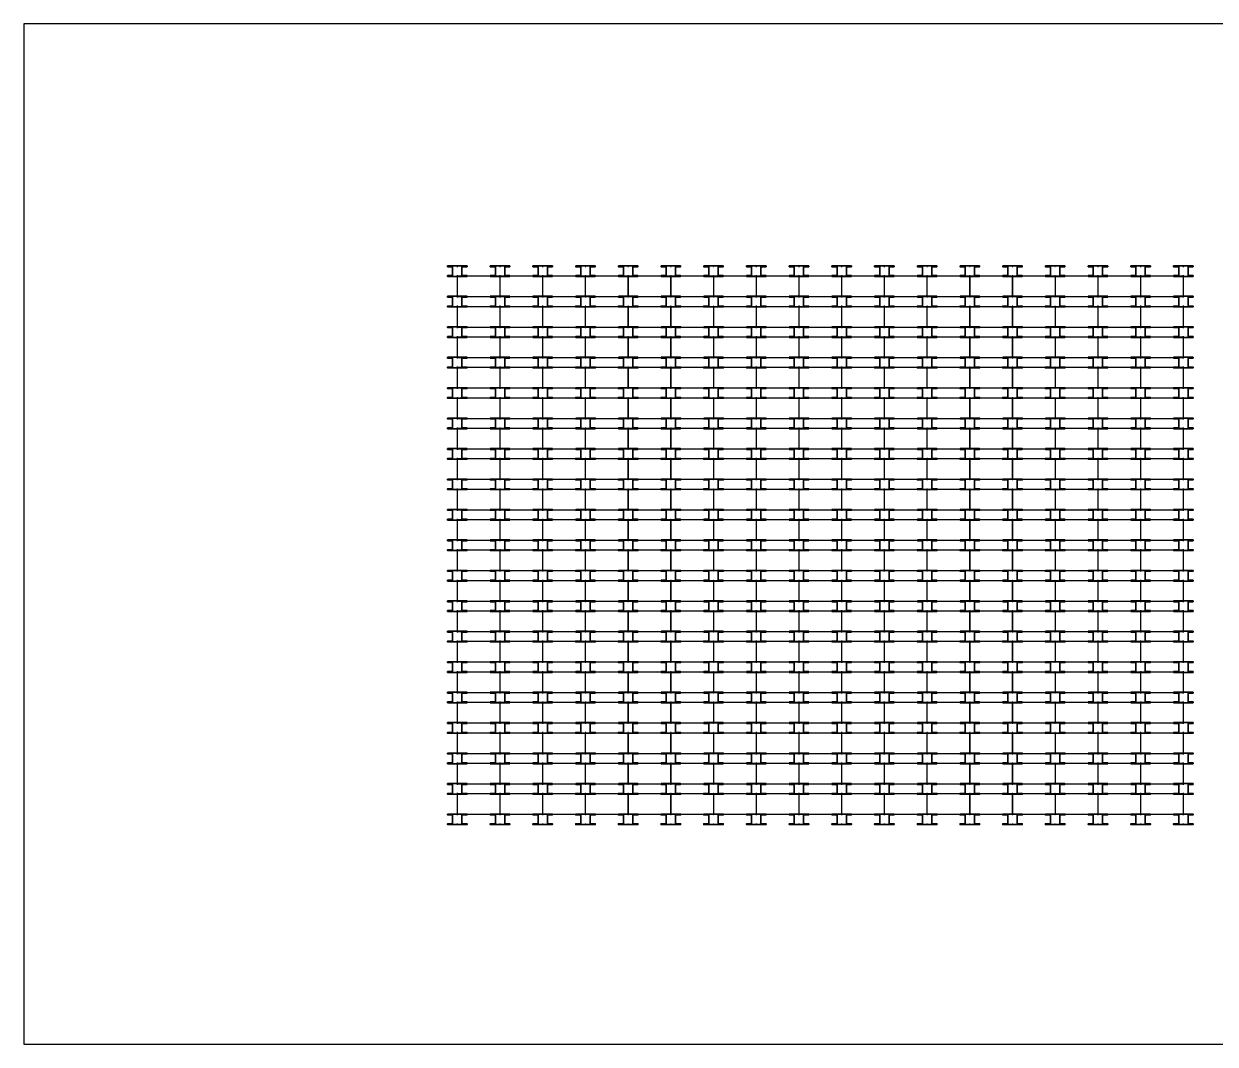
# Model space of a CAD drawing. Header units: inches. Extents: x 10029 to 14110, y 5718 to 7777.
# Drawn here: x 10029 to 12232, y 5718 to 7605 of the extents above; entities that cross this region are included whole.
import ezdxf

# ---------------------------------------------------------------- set-up
doc = ezdxf.new("R2010")
doc.units = ezdxf.units.IN
doc.header["$LTSCALE"] = 50
doc.header["$MEASUREMENT"] = 0
for name, color, linetype, lineweight in [('E-PANELS', 140, 'Continuous', 30), ('E2-ECOFEET', 254, 'Continuous', 35), ('E3-ECOFEET', 254, 'Continuous', 35)]:
    doc.layers.add(name, color=color, linetype=linetype, lineweight=lineweight)
doc.layers.add('IFI Perimeter', color=221, linetype='FENCE', plot=False)
doc.layers.get('E2-ECOFEET').off()
doc.styles.get("Standard").update_dxf_attribs({"font": 'arial.ttf'})
doc.linetypes.add('FENCE', pattern='A,0.5,-0.1,["X",Standard,S=0.1,R=0,X=-0.035,Y=-0.05],-0.1', length=0.7)

# ---------------------------------------------------------------- blocks, each defined once
blk = doc.blocks.new('sw 345w 10deg')
at = {"layer": 'E-PANELS'}
blk.add_lwpolyline([(0, 0), (78.45, 0), (78.45, -38.82), (0, -38.82)], close=True, dxfattribs=at)
blk = doc.blocks.new('EF3')
at = {"layer": 'E3-ECOFEET', "color": 5}
for points in [[(0, 0), (0, -1.5), (9.4, -1.5), (9.4, -18.1), (0, -18.1), (0, -19.6), (36, -19.6), (36, -18.1), (26.6, -18.1), (26.6, -1.5), (36, -1.5), (36, 0), (0, 0)], [(8.8, -8.1), (8.9, -8.1)]]:
    blk.add_lwpolyline(points, dxfattribs=at)
at = {"layer": 'E3-ECOFEET'}
for points in [[(17.2, -1), (17.8, -1), (17.8, -0.5)], [(17.2, -18.5), (17.8, -18.5), (17.8, -19)], [(18.2, -0.5), (18.2, -1), (18.8, -1)], [(18.2, -19), (18.2, -18.5), (18.8, -18.5)]]:
    blk.add_lwpolyline(points, dxfattribs=at)

msp = doc.modelspace()

# ---------------------------------------------------------------- linework, layer by layer
at = {"layer": 'IFI Perimeter'}
msp.add_lwpolyline([(14110.4, 7605.4), (10029.4, 7605.4), (10029.4, 5718.5), (14110.4, 5718.5)], close=True, dxfattribs=at)

# ---------------------------------------------------------------- block references
at = {"layer": 'E-PANELS'}
for p in [(10831, 7139.2), (10909.9, 7139.2), (10988.9, 7139.2), (11067.8, 7139.2), (11146.8, 7139.2), (11225.7, 7139.2), (11304.7, 7139.2), (11383.6, 7139.2), (11462.6, 7139.2), (11541.5, 7139.2), (11620.5, 7139.2), (11699.4, 7139.2), (11778.4, 7139.2), (11857.3, 7139.2), (11936.3, 7139.2), (12015.2, 7139.2), (12094.2, 7139.2), (10831, 7082.9), (10909.9, 7082.9), (10988.9, 7082.9), (11067.8, 7082.9), (11146.8, 7082.9), (11225.7, 7082.9), (11304.7, 7082.9), (11383.6, 7082.9), (11462.6, 7082.9), (11541.5, 7082.9), (11620.5, 7082.9), (11699.4, 7082.9), (11778.4, 7082.9), (11857.3, 7082.9), (11936.3, 7082.9), (12015.2, 7082.9), (12094.2, 7082.9), (10831, 7026.6), (10909.9, 7026.6), (10988.9, 7026.6), (11067.8, 7026.6), (11146.8, 7026.6), (11225.7, 7026.6), (11304.7, 7026.6), (11383.6, 7026.6), (11462.6, 7026.6), (11541.5, 7026.6), (11620.5, 7026.6), (11699.4, 7026.6), (11778.4, 7026.6), (11857.3, 7026.6), (11936.3, 7026.6), (12015.2, 7026.6), (12094.2, 7026.6), (10831, 6970.3), (10909.9, 6970.3), (10988.9, 6970.3), (11067.8, 6970.3), (11146.8, 6970.3), (11225.7, 6970.3), (11304.7, 6970.3), (11383.6, 6970.3), (11462.6, 6970.3), (11541.5, 6970.3), (11620.5, 6970.3), (11699.4, 6970.3), (11778.4, 6970.3), (11857.3, 6970.3), (11936.3, 6970.3), (12015.2, 6970.3), (12094.2, 6970.3), (10831, 6914), (10909.9, 6914), (10988.9, 6914), (11067.8, 6914), (11146.8, 6914), (11225.7, 6914), (11304.7, 6914), (11383.6, 6914), (11462.6, 6914), (11541.5, 6914), (11620.5, 6914), (11699.4, 6914), (11778.4, 6914), (11857.3, 6914), (11936.3, 6914), (12015.2, 6914), (12094.2, 6914), (10831, 6857.7), (10909.9, 6857.7), (10988.9, 6857.7), (11067.8, 6857.7), (11146.8, 6857.7), (11225.7, 6857.7), (11304.7, 6857.7), (11383.6, 6857.7), (11462.6, 6857.7), (11541.5, 6857.7), (11620.5, 6857.7), (11699.4, 6857.7), (11778.4, 6857.7), (11857.3, 6857.7), (11936.3, 6857.7), (12015.2, 6857.7), (12094.2, 6857.7), (10831, 6801.4), (10909.9, 6801.4), (10988.9, 6801.4), (11067.8, 6801.4), (11146.8, 6801.4), (11225.7, 6801.4), (11304.7, 6801.4), (11383.6, 6801.4), (11462.6, 6801.4), (11541.5, 6801.4), (11620.5, 6801.4), (11699.4, 6801.4), (11778.4, 6801.4), (11857.3, 6801.4), (11936.3, 6801.4), (12015.2, 6801.4), (12094.2, 6801.4), (10831, 6745), (10909.9, 6745), (10988.9, 6745), (11067.8, 6745), (11146.8, 6745), (11225.7, 6745), (11304.7, 6745), (11383.6, 6745), (11462.6, 6745), (11541.5, 6745), (11620.5, 6745), (11699.4, 6745), (11778.4, 6745), (11857.3, 6745), (11936.3, 6745), (12015.2, 6745), (12094.2, 6745), (10831, 6688.7), (10909.9, 6688.7), (10988.9, 6688.7), (11067.8, 6688.7), (11146.8, 6688.7), (11225.7, 6688.7), (11304.7, 6688.7), (11383.6, 6688.7), (11462.6, 6688.7), (11541.5, 6688.7), (11620.5, 6688.7), (11699.4, 6688.7), (11778.4, 6688.7), (11857.3, 6688.7), (11936.3, 6688.7), (12015.2, 6688.7), (12094.2, 6688.7), (10831, 6632.4), (10909.9, 6632.4), (10988.9, 6632.4), (11067.8, 6632.4), (11146.8, 6632.4), (11225.7, 6632.4), (11304.7, 6632.4), (11383.6, 6632.4), (11462.6, 6632.4), (11541.5, 6632.4), (11620.5, 6632.4), (11699.4, 6632.4), (11778.4, 6632.4), (11857.3, 6632.4), (11936.3, 6632.4), (12015.2, 6632.4), (12094.2, 6632.4), (10831, 6576.1), (10909.9, 6576.1), (10988.9, 6576.1), (11067.8, 6576.1), (11146.8, 6576.1), (11225.7, 6576.1), (11304.7, 6576.1), (11383.6, 6576.1), (11462.6, 6576.1), (11541.5, 6576.1), (11620.5, 6576.1), (11699.4, 6576.1), (11778.4, 6576.1), (11857.3, 6576.1), (11936.3, 6576.1), (12015.2, 6576.1), (12094.2, 6576.1), (10831, 6519.8), (10909.9, 6519.8), (10988.9, 6519.8), (11067.8, 6519.8), (11146.8, 6519.8), (11225.7, 6519.8), (11304.7, 6519.8), (11383.6, 6519.8), (11462.6, 6519.8), (11541.5, 6519.8), (11620.5, 6519.8), (11699.4, 6519.8), (11778.4, 6519.8), (11857.3, 6519.8), (11936.3, 6519.8), (12015.2, 6519.8), (12094.2, 6519.8), (10831, 6463.5), (10909.9, 6463.5), (10988.9, 6463.5), (11067.8, 6463.5), (11146.8, 6463.5), (11225.7, 6463.5), (11304.7, 6463.5), (11383.6, 6463.5), (11462.6, 6463.5), (11541.5, 6463.5), (11620.5, 6463.5), (11699.4, 6463.5), (11778.4, 6463.5), (11857.3, 6463.5), (11936.3, 6463.5), (12015.2, 6463.5), (12094.2, 6463.5), (10831, 6407.2), (10909.9, 6407.2), (10988.9, 6407.2), (11067.8, 6407.2), (11146.8, 6407.2), (11225.7, 6407.2), (11304.7, 6407.2), (11383.6, 6407.2), (11462.6, 6407.2), (11541.5, 6407.2), (11620.5, 6407.2), (11699.4, 6407.2), (11778.4, 6407.2), (11857.3, 6407.2), (11936.3, 6407.2), (12015.2, 6407.2), (12094.2, 6407.2), (10831, 6350.8), (10909.9, 6350.8), (10988.9, 6350.8), (11067.8, 6350.8), (11146.8, 6350.8), (11225.7, 6350.8), (11304.7, 6350.8), (11383.6, 6350.8), (11462.6, 6350.8), (11541.5, 6350.8), (11620.5, 6350.8), (11699.4, 6350.8), (11778.4, 6350.8), (11857.3, 6350.8), (11936.3, 6350.8), (12015.2, 6350.8), (12094.2, 6350.8), (10831, 6294.5), (10909.9, 6294.5), (10988.9, 6294.5), (11067.8, 6294.5), (11146.8, 6294.5), (11225.7, 6294.5), (11304.7, 6294.5), (11383.6, 6294.5), (11462.6, 6294.5), (11541.5, 6294.5), (11620.5, 6294.5), (11699.4, 6294.5), (11778.4, 6294.5), (11857.3, 6294.5), (11936.3, 6294.5), (12015.2, 6294.5), (12094.2, 6294.5), (10831, 6238.2), (10909.9, 6238.2), (10988.9, 6238.2), (11067.8, 6238.2), (11146.8, 6238.2), (11225.7, 6238.2), (11304.7, 6238.2), (11383.6, 6238.2), (11462.6, 6238.2), (11541.5, 6238.2), (11620.5, 6238.2), (11699.4, 6238.2), (11778.4, 6238.2), (11857.3, 6238.2), (11936.3, 6238.2), (12015.2, 6238.2), (12094.2, 6238.2), (10831, 6181.9), (10909.9, 6181.9), (10988.9, 6181.9), (11067.8, 6181.9), (11146.8, 6181.9), (11225.7, 6181.9), (11304.7, 6181.9), (11383.6, 6181.9), (11462.6, 6181.9), (11541.5, 6181.9), (11620.5, 6181.9), (11699.4, 6181.9), (11778.4, 6181.9), (11857.3, 6181.9), (11936.3, 6181.9), (12015.2, 6181.9), (12094.2, 6181.9)]:
    msp.add_blockref('sw 345w 10deg', p, dxfattribs=at)
at = {"layer": 'E2-ECOFEET'}
for p in [(10812.7, 7157.8), (10891.7, 7157.8), (10970.6, 7157.8), (11049.6, 7157.8), (11128.5, 7157.8), (11207.5, 7157.8), (11286.4, 7157.8), (11365.4, 7157.8), (11444.3, 7157.8), (11523.3, 7157.8), (11602.2, 7157.8), (11681.2, 7157.8), (11760.1, 7157.8), (11839.1, 7157.8), (11918, 7157.8), (11997, 7157.8), (12075.9, 7157.8), (12154.9, 7157.8), (10812.7, 7101.5), (10891.7, 7101.5), (10970.6, 7101.5), (11049.6, 7101.5), (11128.5, 7101.5), (11207.5, 7101.5), (11286.4, 7101.5), (11365.4, 7101.5), (11444.3, 7101.5), (11523.3, 7101.5), (11602.2, 7101.5), (11681.2, 7101.5), (11760.1, 7101.5), (11839.1, 7101.5), (11918, 7101.5), (11997, 7101.5), (12075.9, 7101.5), (12154.9, 7101.5), (10812.7, 7045.1), (10891.7, 7045.1), (10970.6, 7045.1), (11049.6, 7045.1), (11128.5, 7045.1), (11207.5, 7045.1), (11286.4, 7045.1), (11365.4, 7045.1), (11444.3, 7045.1), (11523.3, 7045.1), (11602.2, 7045.1), (11681.2, 7045.1), (11760.1, 7045.1), (11839.1, 7045.1), (11918, 7045.1), (11997, 7045.1), (12075.9, 7045.1), (12154.9, 7045.1), (10812.7, 6988.8), (10891.7, 6988.8), (10970.6, 6988.8), (11049.6, 6988.8), (11128.5, 6988.8), (11207.5, 6988.8), (11286.4, 6988.8), (11365.4, 6988.8), (11444.3, 6988.8), (11523.3, 6988.8), (11602.2, 6988.8), (11681.2, 6988.8), (11760.1, 6988.8), (11839.1, 6988.8), (11918, 6988.8), (11997, 6988.8), (12075.9, 6988.8), (12154.9, 6988.8), (10812.7, 6932.5), (10891.7, 6932.5), (10970.6, 6932.5), (11049.6, 6932.5), (11128.5, 6932.5), (11207.5, 6932.5), (11286.4, 6932.5), (11365.4, 6932.5), (11444.3, 6932.5), (11523.3, 6932.5), (11602.2, 6932.5), (11681.2, 6932.5), (11760.1, 6932.5), (11839.1, 6932.5), (11918, 6932.5), (11997, 6932.5), (12075.9, 6932.5), (12154.9, 6932.5), (10812.7, 6876.2), (10891.7, 6876.2), (10970.6, 6876.2), (11049.6, 6876.2), (11128.5, 6876.2), (11207.5, 6876.2), (11286.4, 6876.2), (11365.4, 6876.2), (11444.3, 6876.2), (11523.3, 6876.2), (11602.2, 6876.2), (11681.2, 6876.2), (11760.1, 6876.2), (11839.1, 6876.2), (11918, 6876.2), (11997, 6876.2), (12075.9, 6876.2), (12154.9, 6876.2), (10812.7, 6819.9), (10891.7, 6819.9), (10970.6, 6819.9), (11049.6, 6819.9), (11128.5, 6819.9), (11207.5, 6819.9), (11286.4, 6819.9), (11365.4, 6819.9), (11444.3, 6819.9), (11523.3, 6819.9), (11602.2, 6819.9), (11681.2, 6819.9), (11760.1, 6819.9), (11839.1, 6819.9), (11918, 6819.9), (11997, 6819.9), (12075.9, 6819.9), (12154.9, 6819.9), (10812.7, 6763.6), (10891.7, 6763.6), (10970.6, 6763.6), (11049.6, 6763.6), (11128.5, 6763.6), (11207.5, 6763.6), (11286.4, 6763.6), (11365.4, 6763.6), (11444.3, 6763.6), (11523.3, 6763.6), (11602.2, 6763.6), (11681.2, 6763.6), (11760.1, 6763.6), (11839.1, 6763.6), (11918, 6763.6), (11997, 6763.6), (12075.9, 6763.6), (12154.9, 6763.6), (10812.7, 6707.3), (10891.7, 6707.3), (10970.6, 6707.3), (11049.6, 6707.3), (11128.5, 6707.3), (11207.5, 6707.3), (11286.4, 6707.3), (11365.4, 6707.3), (11444.3, 6707.3), (11523.3, 6707.3), (11602.2, 6707.3), (11681.2, 6707.3), (11760.1, 6707.3), (11839.1, 6707.3), (11918, 6707.3), (11997, 6707.3), (12075.9, 6707.3), (12154.9, 6707.3), (10812.7, 6650.9), (10891.7, 6650.9), (10970.6, 6650.9), (11049.6, 6650.9), (11128.5, 6650.9), (11207.5, 6650.9), (11286.4, 6650.9), (11365.4, 6650.9), (11444.3, 6650.9), (11523.3, 6650.9), (11602.2, 6650.9), (11681.2, 6650.9), (11760.1, 6650.9), (11839.1, 6650.9), (11918, 6650.9), (11997, 6650.9), (12075.9, 6650.9), (12154.9, 6650.9), (10812.7, 6594.6), (10891.7, 6594.6), (10970.6, 6594.6), (11049.6, 6594.6), (11128.5, 6594.6), (11207.5, 6594.6), (11286.4, 6594.6), (11365.4, 6594.6), (11444.3, 6594.6), (11523.3, 6594.6), (11602.2, 6594.6), (11681.2, 6594.6), (11760.1, 6594.6), (11839.1, 6594.6), (11918, 6594.6), (11997, 6594.6), (12075.9, 6594.6), (12154.9, 6594.6), (10812.7, 6538.3), (10891.7, 6538.3), (10970.6, 6538.3), (11049.6, 6538.3), (11128.5, 6538.3), (11207.5, 6538.3), (11286.4, 6538.3), (11365.4, 6538.3), (11444.3, 6538.3), (11523.3, 6538.3), (11602.2, 6538.3), (11681.2, 6538.3), (11760.1, 6538.3), (11839.1, 6538.3), (11918, 6538.3), (11997, 6538.3), (12075.9, 6538.3), (12154.9, 6538.3), (10812.7, 6482), (10891.7, 6482), (10970.6, 6482), (11049.6, 6482), (11128.5, 6482), (11207.5, 6482), (11286.4, 6482), (11365.4, 6482), (11444.3, 6482), (11523.3, 6482), (11602.2, 6482), (11681.2, 6482), (11760.1, 6482), (11839.1, 6482), (11918, 6482), (11997, 6482), (12075.9, 6482), (12154.9, 6482), (10812.7, 6425.7), (10891.7, 6425.7), (10970.6, 6425.7), (11049.6, 6425.7), (11128.5, 6425.7), (11207.5, 6425.7), (11286.4, 6425.7), (11365.4, 6425.7), (11444.3, 6425.7), (11523.3, 6425.7), (11602.2, 6425.7), (11681.2, 6425.7), (11760.1, 6425.7), (11839.1, 6425.7), (11918, 6425.7), (11997, 6425.7), (12075.9, 6425.7), (12154.9, 6425.7), (10812.7, 6369.4), (10891.7, 6369.4), (10970.6, 6369.4), (11049.6, 6369.4), (11128.5, 6369.4), (11207.5, 6369.4), (11286.4, 6369.4), (11365.4, 6369.4), (11444.3, 6369.4), (11523.3, 6369.4), (11602.2, 6369.4), (11681.2, 6369.4), (11760.1, 6369.4), (11839.1, 6369.4), (11918, 6369.4), (11997, 6369.4), (12075.9, 6369.4), (12154.9, 6369.4), (10812.7, 6313.1), (10891.7, 6313.1), (10970.6, 6313.1), (11049.6, 6313.1), (11128.5, 6313.1), (11207.5, 6313.1), (11286.4, 6313.1), (11365.4, 6313.1), (11444.3, 6313.1), (11523.3, 6313.1), (11602.2, 6313.1), (11681.2, 6313.1), (11760.1, 6313.1), (11839.1, 6313.1), (11918, 6313.1), (11997, 6313.1), (12075.9, 6313.1), (12154.9, 6313.1), (10812.7, 6256.7), (10891.7, 6256.7), (10970.6, 6256.7), (11049.6, 6256.7), (11128.5, 6256.7), (11207.5, 6256.7), (11286.4, 6256.7), (11365.4, 6256.7), (11444.3, 6256.7), (11523.3, 6256.7), (11602.2, 6256.7), (11681.2, 6256.7), (11760.1, 6256.7), (11839.1, 6256.7), (11918, 6256.7), (11997, 6256.7), (12075.9, 6256.7), (12154.9, 6256.7), (10812.7, 6200.4), (10891.7, 6200.4), (10970.6, 6200.4), (11049.6, 6200.4), (11128.5, 6200.4), (11207.5, 6200.4), (11286.4, 6200.4), (11365.4, 6200.4), (11444.3, 6200.4), (11523.3, 6200.4), (11602.2, 6200.4), (11681.2, 6200.4), (11760.1, 6200.4), (11839.1, 6200.4), (11918, 6200.4), (11997, 6200.4), (12075.9, 6200.4), (12154.9, 6200.4), (10812.7, 6144.1), (10891.7, 6144.1), (10970.6, 6144.1), (11049.6, 6144.1), (11128.5, 6144.1), (11207.5, 6144.1), (11286.4, 6144.1), (11365.4, 6144.1), (11444.3, 6144.1), (11523.3, 6144.1), (11602.2, 6144.1), (11681.2, 6144.1), (11760.1, 6144.1), (11839.1, 6144.1), (11918, 6144.1), (11997, 6144.1), (12075.9, 6144.1), (12154.9, 6144.1)]:
    msp.add_blockref('EF3', p, dxfattribs=at)

doc.saveas('drawing.dxf')
